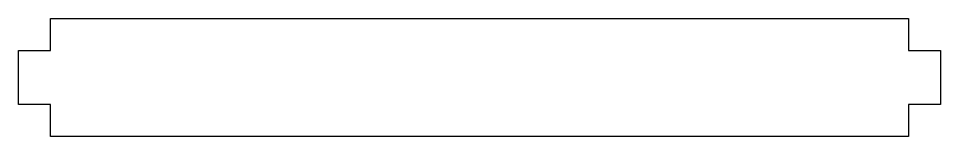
# Model space of a CAD drawing. Header units: millimetres. Extents: x -86 to 0, y -11 to 0.
import ezdxf

# ---------------------------------------------------------------- set-up
doc = ezdxf.new("R2010")
doc.units = ezdxf.units.MM
doc.layers.get('0').update_dxf_attribs({"linetype": 'CONTINUOUS'})

msp = doc.modelspace()

# ---------------------------------------------------------------- linework, layer by layer
msp.add_lwpolyline([(-86, -3), (-83, -3), (-83, 0), (-3, 0), (-3, -3), (0, -3), (0, -8), (-3, -8), (-3, -11), (-83, -11), (-83, -8), (-86, -8)], close=True)

doc.saveas('drawing.dxf')
